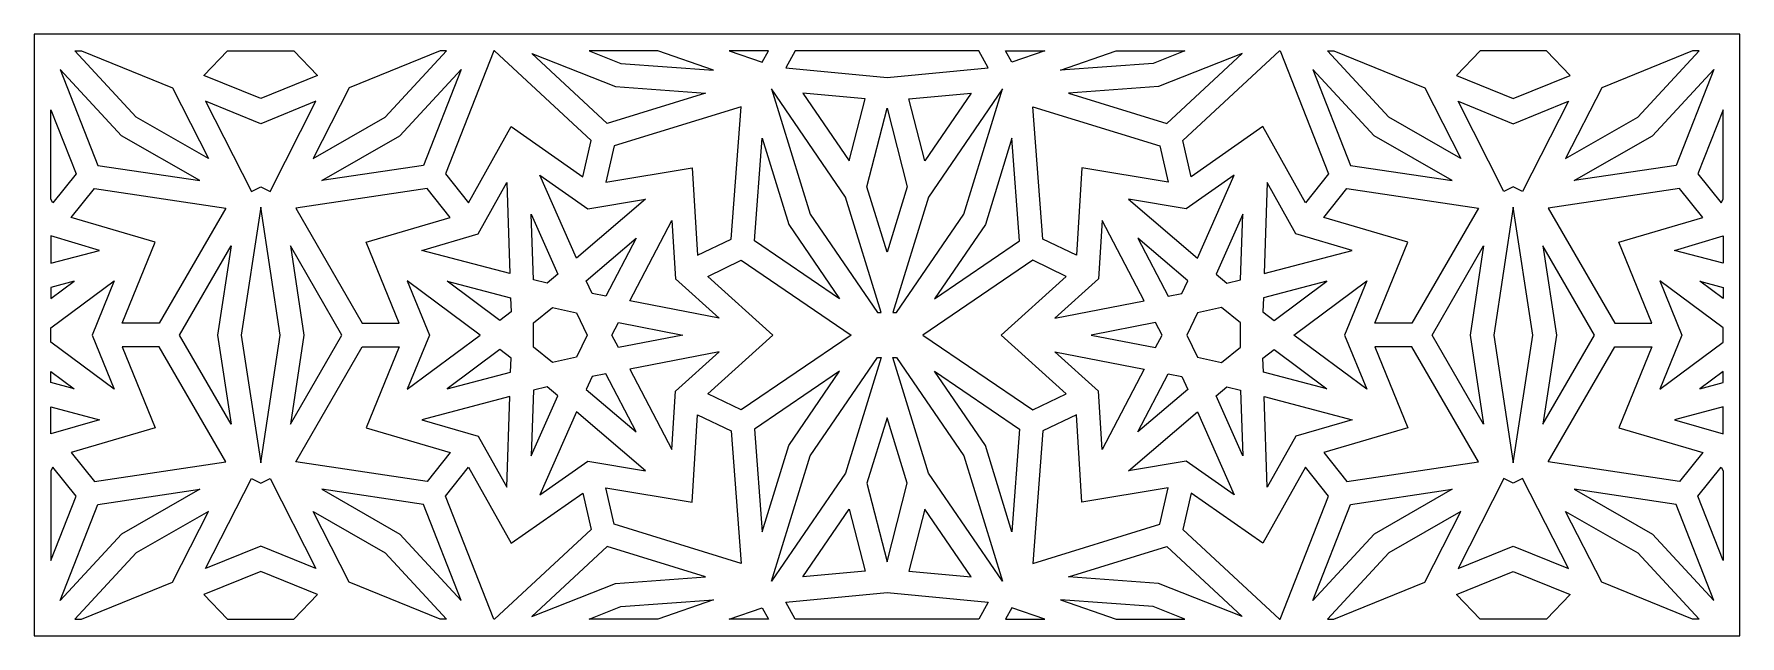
# Model space of a CAD drawing. Extents: x 718 to 2758, y 3506 to 4226.
import ezdxf

# ---------------------------------------------------------------- set-up
doc = ezdxf.new("R2010")
doc.units = 0
doc.layers.add('LAYER_01', color=7, linetype='CONTINUOUS')

msp = doc.modelspace()

# ---------------------------------------------------------------- linework, layer by layer
at = {"layer": 'LAYER_01'}
for points in [[(717.8, 3505.7), (2757.8, 3505.7), (2757.8, 4225.7), (717.8, 4225.7)], [(766.6, 4205.7), (774.3, 4205.7), (883.1, 4161.4), (926.2, 4076.7), (840, 4126.3)], [(1028.5, 4205.7), (1056.8, 4176.3), (988.8, 4148.7), (920.9, 4176.3), (949.1, 4205.7)], [(1203.3, 4205.7), (1094.5, 4161.4), (1051.4, 4076.7), (1137.6, 4126.3), (1211.1, 4205.7)], [(1267.4, 4205.7), (1209.7, 4058.4), (1237.4, 4023.7), (1288.5, 4115), (1374.2, 4055), (1384.1, 4098.3), (1268.4, 4205.7)], [(1313, 4202.6), (1413.3, 4163), (1520.8, 4155.1), (1403.2, 4118.8)], [(1381.5, 4205.7), (1419.6, 4190.7), (1530.3, 4182.6), (1463.6, 4205.7)], [(1596, 4205.7), (1549, 4205.7), (1588.5, 4192)], [(1628, 4205.7), (1616.8, 4185.3), (1737.8, 4173.9), (1858.8, 4185.3), (1847.6, 4205.7)], [(1879.6, 4205.7), (1926.6, 4205.7), (1887.1, 4192)], [(2094.1, 4205.7), (2056, 4190.7), (1945.3, 4182.6), (2012, 4205.7)], [(2162.6, 4202.6), (2062.3, 4163), (1954.8, 4155.1), (2072.4, 4118.8)], [(2208.2, 4205.7), (2265.9, 4058.4), (2238.2, 4023.7), (2187.1, 4115), (2101.4, 4055), (2091.5, 4098.3), (2207.2, 4205.7)], [(2264.5, 4205.7), (2272.3, 4205.7), (2381.1, 4161.4), (2424.2, 4076.7), (2338, 4126.3)], [(2447.1, 4205.7), (2418.8, 4176.3), (2486.8, 4148.7), (2554.7, 4176.3), (2526.5, 4205.7)], [(2709, 4205.7), (2701.3, 4205.7), (2592.5, 4161.4), (2549.4, 4076.7), (2635.6, 4126.3)], [(749.1, 4183.3), (794.1, 4068.7), (915.8, 4050.4), (822.3, 4104.2)], [(1228.5, 4183.3), (1183.6, 4068.7), (1061.9, 4050.4), (1155.3, 4104.2)], [(2247.1, 4183.3), (2292, 4068.7), (2413.7, 4050.4), (2320.3, 4104.2)], [(2726.5, 4183.3), (2681.5, 4068.7), (2559.8, 4050.4), (2653.3, 4104.2)], [(988.8, 4118.4), (922.8, 4145.3), (977.7, 4037.4), (988.8, 4043), (1000, 4037.4), (1054.8, 4145.3)], [(1726.3, 3892.5), (1730.7, 3892.5), (1688.2, 4030.8), (1599.7, 4160.2), (1645.8, 4010.4)], [(1692.7, 4073.9), (1711.7, 4148.2), (1637.1, 4155.2)], [(1749.3, 3892.5), (1829.8, 4010.4), (1875.9, 4160.2), (1787.4, 4030.8), (1744.9, 3892.5)], [(1782.9, 4073.9), (1763.9, 4148.2), (1838.5, 4155.2)], [(2486.8, 4118.4), (2552.8, 4145.3), (2497.9, 4037.4), (2486.8, 4043), (2475.6, 4037.4), (2420.8, 4145.3)], [(737.8, 4135.3), (767.9, 4058.4), (740.3, 4023.7), (737.8, 4028.1)], [(1504.8, 4065.6), (1511.3, 3961.2), (1551.4, 3980.5), (1563.3, 4138.9), (1411.5, 4092), (1401.6, 4048.7)], [(1737.8, 3964.9), (1713.8, 4043.1), (1737.8, 4137.2), (1761.8, 4043.1)], [(1970.8, 4065.6), (1964.3, 3961.2), (1924.2, 3980.5), (1912.3, 4138.9), (2064.1, 4092), (2074, 4048.7)], [(2737.8, 4135.3), (2707.7, 4058.4), (2735.3, 4023.7), (2737.8, 4028.1)], [(1681, 3909.1), (1579.3, 3978.4), (1588.6, 4101.1), (1620.2, 3998)], [(1794.6, 3909.1), (1896.3, 3978.4), (1887, 4101.1), (1855.4, 3998)], [(789.9, 4041), (947, 4017.3), (867.5, 3879.7), (823.1, 3879.7), (862.5, 3976.6), (762.2, 4006.2)], [(1187.8, 4041), (1030.6, 4017.3), (1110.1, 3879.7), (1154.5, 3879.7), (1115.1, 3976.6), (1215.4, 4006.2)], [(1181.6, 3967), (1248.8, 3986.8), (1283.1, 4048), (1286.7, 3939.3)], [(1449.1, 4028.1), (1366.4, 3957.5), (1322.5, 4056.9), (1379.9, 4016.8)], [(2026.5, 4028.1), (2109.2, 3957.5), (2153.1, 4056.9), (2095.7, 4016.8)], [(2294, 3967), (2226.8, 3986.8), (2192.5, 4048), (2188.9, 3939.3)], [(2287.8, 4041), (2445, 4017.3), (2365.5, 3879.7), (2321.1, 3879.7), (2360.5, 3976.6), (2260.2, 4006.2)], [(2685.7, 4041), (2528.6, 4017.3), (2608.1, 3879.7), (2652.5, 3879.7), (2613.1, 3976.6), (2713.4, 4006.2)], [(988.8, 4018.8), (965.5, 3865.7), (988.8, 3712.6), (1012.1, 3865.7)], [(2486.8, 3712.6), (2510.1, 3865.7), (2486.8, 4018.8), (2463.5, 3865.7)], [(1331.3, 3927.6), (1315, 3931.9), (1312.4, 4010.3), (1344.1, 3938.5)], [(1537, 3885.9), (1430.3, 3906.6), (1480.6, 4002.9), (1485, 3932.9)], [(1938.6, 3885.9), (2045.3, 3906.6), (1995, 4002.9), (1990.6, 3932.9)], [(2144.3, 3927.6), (2160.6, 3931.9), (2163.2, 4010.3), (2131.5, 3938.5)], [(737.8, 3951.7), (796, 3967), (737.8, 3984.2)], [(1385, 3915.3), (1378.2, 3930.7), (1437.9, 3981.7), (1401.5, 3912.1)], [(2090.6, 3915.3), (2097.4, 3930.7), (2037.7, 3981.7), (2074.1, 3912.1)], [(2737.8, 3951.7), (2679.6, 3967), (2737.8, 3984.2)], [(937.2, 3865.7), (953.4, 3759.1), (891.8, 3865.7), (953.4, 3972.3)], [(1040.5, 3865.7), (1024.3, 3759.1), (1085.8, 3865.7), (1024.3, 3972.3)], [(2435.1, 3865.7), (2451.3, 3759.1), (2389.8, 3865.7), (2451.3, 3972.3)], [(2538.4, 3865.7), (2522.2, 3759.1), (2583.8, 3865.7), (2522.2, 3972.3)], [(1601.1, 3865.7), (1523.5, 3935.9), (1563.5, 3955.2), (1694.8, 3865.7), (1563.5, 3776.3), (1523.5, 3795.5)], [(1874.5, 3865.7), (1952.1, 3935.9), (1912.1, 3955.2), (1780.8, 3865.7), (1912.1, 3776.3), (1952.1, 3795.5)], [(737.8, 3874.2), (813.5, 3930.6), (787.1, 3865.7), (813.5, 3800.8), (737.8, 3857.2)], [(737.8, 3909.2), (765.8, 3930.1), (737.8, 3922.7)], [(1190.5, 3865.7), (1164.1, 3800.8), (1251.3, 3865.7), (1164.1, 3930.6)], [(1287.7, 3910.1), (1288.3, 3893.3), (1274.8, 3883.2), (1211.8, 3930.1)], [(2187.9, 3910.1), (2187.3, 3893.3), (2200.8, 3883.2), (2263.8, 3930.1)], [(2285.1, 3865.7), (2311.5, 3800.8), (2224.3, 3865.7), (2311.5, 3930.6)], [(2737.8, 3874.2), (2662.1, 3930.6), (2688.5, 3865.7), (2662.1, 3800.8), (2737.8, 3857.2)], [(2737.8, 3909.2), (2709.8, 3930.1), (2737.8, 3922.7)], [(1379.2, 3865.7), (1366.5, 3839.3), (1337.9, 3832.8), (1315, 3851.1), (1315, 3880.4), (1337.9, 3898.6), (1366.5, 3892.1)], [(2096.4, 3865.7), (2109.1, 3839.3), (2137.7, 3832.8), (2160.6, 3851.1), (2160.6, 3880.4), (2137.7, 3898.6), (2109.1, 3892.1)], [(1408.9, 3865.7), (1416.7, 3880.6), (1493.7, 3865.7), (1416.7, 3850.8)], [(2066.7, 3865.7), (2058.9, 3880.6), (1981.9, 3865.7), (2058.9, 3850.8)], [(789.9, 3690.5), (947, 3714.1), (867.5, 3851.7), (823.1, 3851.7), (862.5, 3754.8), (762.2, 3725.2)], [(1187.8, 3690.5), (1030.6, 3714.1), (1110.1, 3851.7), (1154.5, 3851.7), (1115.1, 3754.8), (1215.4, 3725.2)], [(1287.7, 3821.4), (1288.3, 3838.2), (1274.8, 3848.2), (1211.8, 3801.4)], [(1537, 3845.5), (1430.3, 3824.9), (1480.6, 3728.6), (1485, 3798.5)], [(1726.3, 3839), (1730.7, 3839), (1688.2, 3700.6), (1599.7, 3571.2), (1645.8, 3721.1)], [(1749.3, 3839), (1829.8, 3721.1), (1875.9, 3571.2), (1787.4, 3700.6), (1744.9, 3839)], [(1938.6, 3845.5), (2045.3, 3824.9), (1995, 3728.6), (1990.6, 3798.5)], [(2187.9, 3821.4), (2187.3, 3838.2), (2200.8, 3848.2), (2263.8, 3801.4)], [(2287.8, 3690.5), (2445, 3714.1), (2365.5, 3851.7), (2321.1, 3851.7), (2360.5, 3754.8), (2260.2, 3725.2)], [(2685.7, 3690.5), (2528.6, 3714.1), (2608.1, 3851.7), (2652.5, 3851.7), (2613.1, 3754.8), (2713.4, 3725.2)], [(737.8, 3822.2), (765.8, 3801.4), (737.8, 3808.8)], [(1385, 3816.1), (1378.2, 3800.7), (1437.9, 3749.8), (1401.5, 3819.3)], [(1681, 3822.4), (1579.3, 3753.1), (1588.6, 3630.3), (1620.2, 3733.4)], [(1794.6, 3822.4), (1896.3, 3753.1), (1887, 3630.3), (1855.4, 3733.4)], [(2090.6, 3816.1), (2097.4, 3800.7), (2037.7, 3749.8), (2074.1, 3819.3)], [(2737.8, 3822.2), (2709.8, 3801.4), (2737.8, 3808.8)], [(1331.3, 3803.9), (1315, 3799.6), (1312.4, 3721.1), (1344.1, 3792.9)], [(2144.3, 3803.9), (2160.6, 3799.6), (2163.2, 3721.1), (2131.5, 3792.9)], [(737.8, 3779.8), (796, 3764.4), (737.8, 3747.3)], [(1181.6, 3764.4), (1248.8, 3744.6), (1283.1, 3683.5), (1286.7, 3792.1)], [(2294, 3764.4), (2226.8, 3744.6), (2192.5, 3683.5), (2188.9, 3792.1)], [(2737.8, 3779.8), (2679.6, 3764.4), (2737.8, 3747.3)], [(1449.1, 3703.4), (1366.4, 3773.9), (1322.5, 3674.5), (1379.9, 3714.7)], [(1504.8, 3665.9), (1511.3, 3770.3), (1551.4, 3751), (1563.3, 3592.5), (1411.5, 3639.4), (1401.6, 3682.7)], [(1737.8, 3766.6), (1713.8, 3688.3), (1737.8, 3594.3), (1761.8, 3688.3)], [(1970.8, 3665.9), (1964.3, 3770.3), (1924.2, 3751), (1912.3, 3592.5), (2064.1, 3639.4), (2074, 3682.7)], [(2026.5, 3703.4), (2109.2, 3773.9), (2153.1, 3674.5), (2095.7, 3714.7)], [(737.8, 3596.1), (767.9, 3673), (740.3, 3707.7), (737.8, 3703.3)], [(988.8, 3613), (922.8, 3586.2), (977.7, 3694.1), (988.8, 3688.5), (1000, 3694.1), (1054.8, 3586.2)], [(1267.4, 3525.7), (1209.7, 3673), (1237.4, 3707.7), (1288.5, 3616.5), (1374.2, 3676.5), (1384.1, 3633.2), (1268.4, 3525.7)], [(2207.2, 3525.7), (2208.2, 3525.7), (2265.9, 3673), (2238.2, 3707.7), (2187.1, 3616.5), (2101.4, 3676.5), (2091.5, 3633.2)], [(2486.8, 3613), (2552.8, 3586.2), (2497.9, 3694.1), (2486.8, 3688.5), (2475.6, 3694.1), (2420.8, 3586.2)], [(2737.8, 3596.1), (2707.7, 3673), (2735.3, 3707.7), (2737.8, 3703.3)], [(749.1, 3548.2), (794.1, 3662.8), (915.8, 3681.1), (822.3, 3627.3)], [(1228.5, 3548.2), (1183.6, 3662.8), (1061.9, 3681.1), (1155.3, 3627.3)], [(2247.1, 3548.2), (2292, 3662.8), (2413.7, 3681.1), (2320.3, 3627.3)], [(2726.5, 3548.2), (2681.5, 3662.8), (2559.8, 3681.1), (2653.3, 3627.3)], [(774.3, 3525.7), (883.1, 3570), (926.2, 3654.7), (840, 3605.1), (766.6, 3525.7)], [(1203.3, 3525.7), (1094.5, 3570), (1051.4, 3654.7), (1137.6, 3605.1), (1211.1, 3525.7)], [(1692.7, 3657.5), (1711.7, 3583.2), (1637.1, 3576.2)], [(1782.9, 3657.5), (1763.9, 3583.2), (1838.5, 3576.2)], [(2264.5, 3525.7), (2272.3, 3525.7), (2381.1, 3570), (2424.2, 3654.7), (2338, 3605.1)], [(2709, 3525.7), (2701.3, 3525.7), (2592.5, 3570), (2549.4, 3654.7), (2635.6, 3605.1)], [(1313, 3528.9), (1413.3, 3568.4), (1520.8, 3576.3), (1403.2, 3612.6)], [(2162.6, 3528.9), (2062.3, 3568.4), (1954.8, 3576.3), (2072.4, 3612.6)], [(1028.5, 3525.7), (1056.8, 3555.1), (988.8, 3582.8), (920.9, 3555.1), (949.1, 3525.7)], [(2447.1, 3525.7), (2418.8, 3555.1), (2486.8, 3582.8), (2554.7, 3555.1), (2526.5, 3525.7)], [(1847.6, 3525.7), (1628, 3525.7), (1616.8, 3546.1), (1737.8, 3557.5), (1858.8, 3546.1)], [(1381.5, 3525.7), (1419.6, 3540.7), (1530.3, 3548.9), (1463.6, 3525.7)], [(1596, 3525.7), (1549, 3525.7), (1588.5, 3539.4)], [(1926.6, 3525.7), (1887.1, 3539.4), (1879.6, 3525.7)], [(2012, 3525.7), (2094.1, 3525.7), (2056, 3540.7), (1945.3, 3548.9)]]:
    msp.add_lwpolyline(points, close=True, dxfattribs=at)

doc.saveas('drawing.dxf')
